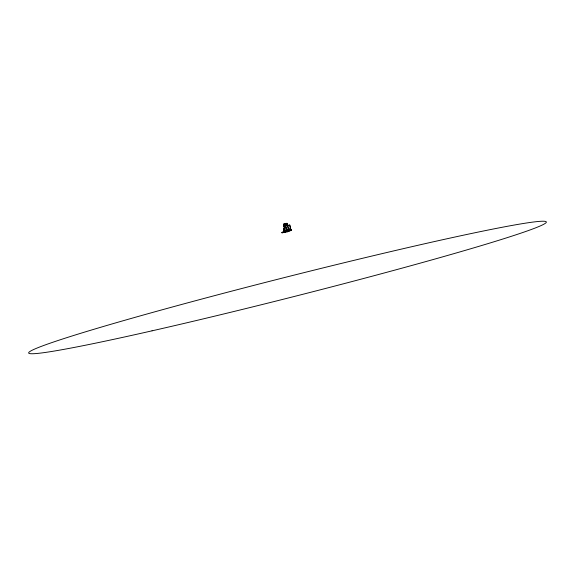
<?xml version="1.0" encoding="UTF-8"?>
<svg xmlns="http://www.w3.org/2000/svg" width="575" height="575" viewBox="0 0 575 575"><rect width="100%" height="100%" fill="white"/><g stroke="black" fill="none" stroke-linecap="round" stroke-linejoin="round"><path stroke-width="0.86" d="M284.107 230.28L285.056 230.496L284.107 230.28L283.949 228.821L283.525 229.116L283.604 232.106M285.186 226.536L285.236 224.947L284.28 224.739L284.237 226.112L283.396 224.207L284.912 223.661L287.076 230.791M284.452 230.216L284.488 228.85L283.949 228.821M284.625 224.674L284.582 226.047L283.741 224.142L284.912 223.661M284.711 230.568L284.79 228.189M284.841 226.6L284.891 225.012L284.28 224.739M286.321 224.358L287.277 224.566L286.321 224.358L286.278 225.723L285.444 223.826L286.954 223.28L289.117 230.403M286.666 224.293L286.623 225.666L285.444 223.826M283.525 229.116L284.287 228.757M283.791 226.147L289.728 224.983L291.007 230L285.063 231.172L283.791 226.147L284.381 225.953M289.728 224.983L290.785 230.086M281.937 232.429L285.617 230.949L291.338 229.863L291.446 230.273L287.744 231.747L282.037 232.832L281.937 232.429L287.637 231.337L287.744 231.747M282.037 232.832L287.637 230.568L286.257 228.002L286.954 230.769M285.085 231.962L284.977 231.56L285.085 231.962L289.678 230.18L288.298 227.621L289.002 230.381M285.43 231.897L286.35 231.531L285.904 231.186L286.35 231.531M287.213 230.762L287.313 231.172L287.435 230.676M287.018 231.172L287.126 231.574L291.338 229.863M287.126 231.574L288.391 231.143L287.946 230.798L288.391 231.143M291.446 230.273L285.725 231.358L285.617 230.949M287.313 231.172L288.966 230.812L288.866 230.403M284.567 223.725L285.912 226.191M286.954 223.28L287.953 225.803M288.298 227.621L289.333 230.244M286.257 228.002L287.292 230.632M288.643 227.556L289.34 230.316M287.608 225.867L288.779 230.467M288.643 230.496L288.743 230.898M286.602 227.937L287.299 230.704M287.363 231.107L287.464 231.509M285.567 226.255L286.738 230.855M284.007 226.054L285.286 231.085M283.87 229.051L283.942 232.041M285.962 230.906L285.983 231.653M285.617 230.783L285.638 231.718M286.321 228.253L286.321 228.253M288.363 227.865L288.363 227.865M152.037 330.826A266.965 10.372 -14.2 0 0 546.25 222.41A266.965 10.372 -14.2 0 0 164.285 309.206A266.965 10.372 -14.2 0 0 152.037 330.826"/></g></svg>
